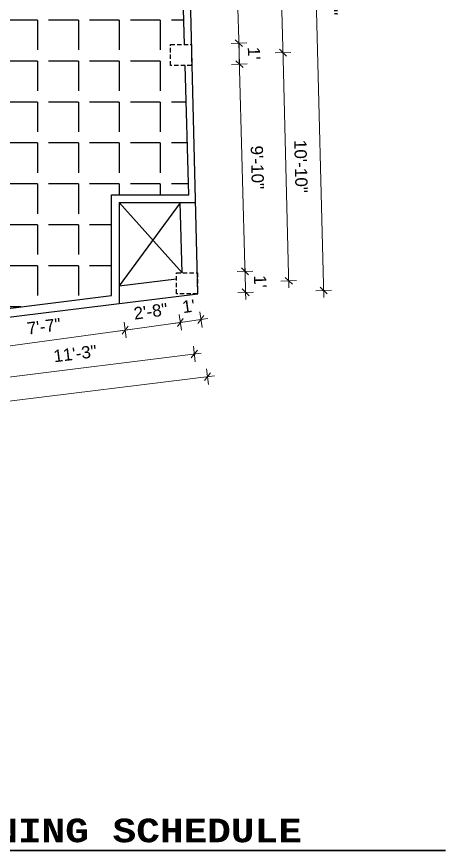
# Model space of a CAD drawing. Header units: inches. Extents: x -111 to 45239, y -6849 to 1261.
# Drawn here: x 26955.5 to 27200.5, y -5488.4 to -5012.5 of the extents above; entities that cross this region are included whole.
import ezdxf

# ---------------------------------------------------------------- set-up
doc = ezdxf.new("R2010")
doc.units = ezdxf.units.IN
doc.header["$LTSCALE"] = 0.5
doc.header["$MEASUREMENT"] = 0
doc.header["$PDMODE"] = 66
doc.linetypes.add('HIDDEN', pattern=[0.375, 0.25, -0.125])
for name, color, linetype, lineweight in [('A_Title Text', 105, 'Continuous', 60), ('BOUNDARY', 210, 'Continuous', 35), ('Toilet', 7, 'Continuous', 25)]:
    doc.layers.add(name, color=color, linetype=linetype, lineweight=lineweight)
doc.styles.add('arial', font='arial.ttf')
doc.styles.add('COURIER', font='courbd.ttf')
doc.dimstyles.new('Sudeep', dxfattribs={"dimtxt": 6, "dimasz": 4, "dimexe": 4.5, "dimexo": 4.5, "dimgap": 5, "dimtad": 1, "dimdec": 0, "dimlunit": 4, "dimtxsty": 'arial', "dimblk": 'OBLIQUE', "dimcen": 250, "dimdle": 4, "dimclrd": 86, "dimclre": 5, "dimclrt": 1, "dimadec": 0, "dimazin": 0, "dimtfac": 1, "dimtdec": 0, "dimtix": 1, "dimtmove": 1, "dimatfit": 3, "dimldrblk": 'OBLIQUE', "dimfxl": 4.5, "dimfxlon": 1, "dimfrac": 2, "dimlwd": 15, "dimlwe": 13, "dimarcsym": 0})

# ---------------------------------------------------------------- blocks, each defined once
blk = doc.blocks.new('_Oblique')
at = {"color": 0, "linetype": 'ByBlock', "lineweight": -2}
blk.add_line((-0.5, -0.5), (0.5, 0.5), dxfattribs=at)
blk = doc.blocks.new('*D1425')
at = {"layer": 'A_Title Text', "color": 5, "lineweight": 13, "transparency": 16777216}
for p, q in [((27016.89, -5186.93), (27018.12, -5195.85)), ((26926.35, -5199.43), (26927.58, -5208.35))]:
    blk.add_line(p, q, dxfattribs=at)
at = {"layer": 'A_Title Text', "color": 86, "lineweight": 15, "transparency": 16777216}
blk.add_line((26923, -5204.44), (27021.47, -5190.84), dxfattribs=at)
at = {"layer": 'Defpoints', "color": 0, "transparency": 16777216}
for p in [(27014.15, -5167.1), (26924.66, -5187.23), (27017.5, -5191.39)]:
    blk.add_point(p, dxfattribs=at)
at = {"layer": 'A_Title Text', "color": 86, "lineweight": 15, "transparency": 16777216, "xscale": 4, "yscale": 4, "zscale": 4}
for p, rotation in [((27017.5, -5191.39), 7.861618189195632), ((26926.96, -5203.89), 187.8616181891956)]:
    blk.add_blockref('_Oblique', p, dxfattribs=dict(at, rotation=rotation))
at = {"layer": 'A_Title Text', "color": 1, "transparency": 16777216, "insert": (26971.07, -5189.22), "char_height": 7, "attachment_point": 5, "rotation": 7.8616, "style": 'arial'}
blk.add_mtext('7\'-7"', dxfattribs=at)
blk = doc.blocks.new('*D1426')
at = {"layer": 'A_Title Text', "color": 5, "lineweight": 13, "transparency": 16777216}
for p, q in [((27048.46, -5182.57), (27049.69, -5191.49)), ((27016.89, -5186.93), (27018.12, -5195.85))]:
    blk.add_line(p, q, dxfattribs=at)
at = {"layer": 'A_Title Text', "color": 86, "lineweight": 15, "transparency": 16777216}
blk.add_line((27013.54, -5191.94), (27053.03, -5186.48), dxfattribs=at)
at = {"layer": 'Defpoints', "color": 0, "transparency": 16777216}
for p in [(27014.15, -5167.1), (27046.8, -5170.62), (27049.07, -5187.03)]:
    blk.add_point(p, dxfattribs=at)
at = {"layer": 'A_Title Text', "color": 86, "lineweight": 15, "transparency": 16777216, "xscale": 4, "yscale": 4, "zscale": 4}
for p, rotation in [((27049.07, -5187.03), 7.861618189195632), ((27017.5, -5191.39), 187.8616181891956)]:
    blk.add_blockref('_Oblique', p, dxfattribs=dict(at, rotation=rotation))
at = {"layer": 'A_Title Text', "color": 1, "transparency": 16777216, "insert": (27032.11, -5180.72), "char_height": 7, "attachment_point": 5, "rotation": 7.8616, "style": 'arial'}
blk.add_mtext('2\'-8"', dxfattribs=at)
blk = doc.blocks.new('*D1427')
at = {"layer": 'A_Title Text', "color": 5, "lineweight": 13, "transparency": 16777216}
for p, q in [((27048.46, -5182.57), (27049.69, -5191.49)), ((27060.23, -5180.95), (27061.46, -5189.86))]:
    blk.add_line(p, q, dxfattribs=at)
at = {"layer": 'A_Title Text', "color": 86, "lineweight": 15, "transparency": 16777216}
for p, q in [((27049.07, -5187.03), (27045.11, -5187.58)), ((27049.07, -5187.03), (27060.85, -5185.41)), ((27060.85, -5185.41), (27064.81, -5184.86))]:
    blk.add_line(p, q, dxfattribs=at)
at = {"layer": 'Defpoints', "color": 0, "transparency": 16777216}
for p in [(27046.8, -5170.62), (27058.8, -5170.62), (27060.85, -5185.41)]:
    blk.add_point(p, dxfattribs=at)
at = {"layer": 'A_Title Text', "color": 86, "lineweight": 15, "transparency": 16777216, "xscale": 4, "yscale": 4, "zscale": 4}
for p, rotation in [((27049.07, -5187.03), 7.861618189195615), ((27060.85, -5185.41), 187.8616181891956)]:
    blk.add_blockref('_Oblique', p, dxfattribs=dict(at, rotation=rotation))
at = {"layer": 'A_Title Text', "color": 1, "transparency": 16777216, "insert": (27053.79, -5177.78), "char_height": 7, "attachment_point": 5, "rotation": 7.8616, "style": 'arial'}
blk.add_mtext("1'", dxfattribs=at)
blk = doc.blocks.new('*D1430')
at = {"layer": 'A_Title Text', "color": 5, "lineweight": 13, "transparency": 16777216}
for p, q in [((27056.51, -5200.62), (27057.61, -5209.55)), ((26922.36, -5217.19), (26923.47, -5226.13))]:
    blk.add_line(p, q, dxfattribs=at)
at = {"layer": 'A_Title Text', "color": 86, "lineweight": 15, "transparency": 16777216}
blk.add_line((26918.95, -5222.15), (27061.03, -5204.6), dxfattribs=at)
at = {"layer": 'Defpoints', "color": 0, "transparency": 16777216}
for p in [(27052.8, -5170.62), (26918.66, -5187.23), (27057.06, -5205.09)]:
    blk.add_point(p, dxfattribs=at)
at = {"layer": 'A_Title Text', "color": 86, "lineweight": 15, "transparency": 16777216, "xscale": 4, "yscale": 4, "zscale": 4}
for p, rotation in [((27057.06, -5205.09), 7.042870252557994), ((26922.92, -5221.66), 187.042870252558)]:
    blk.add_blockref('_Oblique', p, dxfattribs=dict(at, rotation=rotation))
at = {"layer": 'A_Title Text', "color": 1, "transparency": 16777216, "insert": (26988.94, -5204.86), "char_height": 7, "attachment_point": 5, "rotation": 7.0429, "style": 'arial'}
blk.add_mtext('11\'-3"', dxfattribs=at)
blk = doc.blocks.new('*D1431')
at = {"layer": 'A_Title Text', "color": 5, "lineweight": 13, "transparency": 16777216}
for p, q in [((27064.11, -5213.51), (27065.21, -5222.45)), ((26657.24, -5263.82), (26658.34, -5272.75))]:
    blk.add_line(p, q, dxfattribs=at)
at = {"layer": 'A_Title Text', "color": 86, "lineweight": 15, "transparency": 16777216}
blk.add_line((27068.63, -5217.49), (26653.82, -5268.78), dxfattribs=at)
at = {"layer": 'Defpoints', "color": 0, "transparency": 16777216}
for p in [(27058.8, -5170.62), (26651.93, -5220.92), (26657.79, -5268.28)]:
    blk.add_point(p, dxfattribs=at)
at = {"layer": 'A_Title Text', "color": 86, "lineweight": 15, "transparency": 16777216, "xscale": 4, "yscale": 4, "zscale": 4}
for p, rotation in [((27064.66, -5217.98), 7.048072108460931), ((26657.79, -5268.28), 187.0480721084609)]:
    blk.add_blockref('_Oblique', p, dxfattribs=dict(at, rotation=rotation))
at = {"layer": 'A_Title Text', "color": 1, "transparency": 16777216, "insert": (26860.17, -5234.62), "char_height": 7, "attachment_point": 5, "rotation": 7.0481, "style": 'arial'}
blk.add_mtext('34\'-2"', dxfattribs=at)
blk = doc.blocks.new('*D1432')
at = {"layer": 'A_Title Text', "color": 86, "lineweight": 15, "transparency": 16777216}
blk.add_line((27078.14, -4866.35), (27082.64, -5031.6), dxfattribs=at)
at = {"layer": 'A_Title Text', "color": 5, "lineweight": 13, "transparency": 16777216}
for p, q in [((27073.75, -4870.47), (27082.75, -4870.23)), ((27078.03, -5027.73), (27087.03, -5027.48))]:
    blk.add_line(p, q, dxfattribs=at)
at = {"layer": 'Defpoints', "color": 0, "transparency": 16777216}
for p in [(27051.23, -4871.09), (27055.51, -5028.34), (27082.53, -5027.6)]:
    blk.add_point(p, dxfattribs=at)
at = {"layer": 'A_Title Text', "color": 86, "lineweight": 15, "transparency": 16777216, "xscale": 4, "yscale": 4, "zscale": 4}
for p, rotation in [((27078.25, -4870.35), 91.55964457940769), ((27082.53, -5027.6), 271.5596445794077)]:
    blk.add_blockref('_Oblique', p, dxfattribs=dict(at, rotation=rotation))
at = {"layer": 'A_Title Text', "color": 1, "transparency": 16777216, "insert": (27088.96, -4948.74), "char_height": 7, "attachment_point": 5, "rotation": 271.5596, "style": 'arial'}
blk.add_mtext('13\'-1"', dxfattribs=at)
blk = doc.blocks.new('*D1433')
at = {"layer": 'A_Title Text', "color": 86, "lineweight": 15, "transparency": 16777216}
for p, q in [((27082.53, -5027.6), (27082.42, -5023.6)), ((27082.53, -5027.6), (27082.86, -5039.59)), ((27082.86, -5039.59), (27082.97, -5043.59))]:
    blk.add_line(p, q, dxfattribs=at)
at = {"layer": 'A_Title Text', "color": 5, "lineweight": 13, "transparency": 16777216}
for p, q in [((27078.03, -5027.73), (27087.03, -5027.48)), ((27078.36, -5039.72), (27087.36, -5039.47))]:
    blk.add_line(p, q, dxfattribs=at)
at = {"layer": 'Defpoints', "color": 0, "transparency": 16777216}
for p in [(27055.51, -5028.34), (27082.86, -5039.59), (27055.51, -5040.34)]:
    blk.add_point(p, dxfattribs=at)
at = {"layer": 'A_Title Text', "color": 86, "lineweight": 15, "transparency": 16777216, "xscale": 4, "yscale": 4, "zscale": 4}
for p, rotation in [((27082.53, -5027.6), 271.5596445794163), ((27082.86, -5039.59), 91.55964457941627)]:
    blk.add_blockref('_Oblique', p, dxfattribs=dict(at, rotation=rotation))
at = {"layer": 'A_Title Text', "color": 1, "transparency": 16777216, "insert": (27091.2, -5033.37), "char_height": 7, "attachment_point": 5, "rotation": 271.5596, "style": 'arial'}
blk.add_mtext("1'", dxfattribs=at)
blk = doc.blocks.new('*D1434')
at = {"layer": 'A_Title Text', "color": 5, "lineweight": 13, "transparency": 16777216}
for p, q in [((27078.36, -5039.72), (27087.35, -5039.47)), ((27081.58, -5158), (27090.57, -5157.75))]:
    blk.add_line(p, q, dxfattribs=at)
at = {"layer": 'A_Title Text', "color": 86, "lineweight": 15, "transparency": 16777216}
blk.add_line((27082.75, -5035.6), (27086.18, -5161.87), dxfattribs=at)
at = {"layer": 'Defpoints', "color": 0, "transparency": 16777216}
for p in [(27055.51, -5040.34), (27058.8, -5158.62), (27086.07, -5157.87)]:
    blk.add_point(p, dxfattribs=at)
at = {"layer": 'A_Title Text', "color": 86, "lineweight": 15, "transparency": 16777216, "xscale": 4, "yscale": 4, "zscale": 4}
for p, rotation in [((27082.85, -5039.59), 91.55964457941627), ((27086.07, -5157.87), 271.5596445794163)]:
    blk.add_blockref('_Oblique', p, dxfattribs=dict(at, rotation=rotation))
at = {"layer": 'A_Title Text', "color": 1, "transparency": 16777216, "insert": (27093.04, -5098.5), "char_height": 7, "attachment_point": 5, "rotation": 271.5596, "style": 'arial'}
blk.add_mtext('9\'-10"', dxfattribs=at)
blk = doc.blocks.new('*D1435')
at = {"layer": 'A_Title Text', "color": 86, "lineweight": 15, "transparency": 16777216}
for p, q in [((27086.07, -5157.87), (27085.97, -5153.87)), ((27086.07, -5157.87), (27086.4, -5169.87)), ((27086.4, -5169.87), (27086.51, -5173.87))]:
    blk.add_line(p, q, dxfattribs=at)
at = {"layer": 'A_Title Text', "color": 5, "lineweight": 13, "transparency": 16777216}
for p, q in [((27081.58, -5158), (27090.57, -5157.75)), ((27081.9, -5169.99), (27090.9, -5169.75))]:
    blk.add_line(p, q, dxfattribs=at)
at = {"layer": 'Defpoints', "color": 0, "transparency": 16777216}
for p in [(27058.8, -5158.62), (27059.11, -5170.62), (27086.4, -5169.87)]:
    blk.add_point(p, dxfattribs=at)
at = {"layer": 'A_Title Text', "color": 86, "lineweight": 15, "transparency": 16777216, "xscale": 4, "yscale": 4, "zscale": 4}
for p, rotation in [((27086.07, -5157.87), 271.5596445794163), ((27086.4, -5169.87), 91.55964457941627)]:
    blk.add_blockref('_Oblique', p, dxfattribs=dict(at, rotation=rotation))
at = {"layer": 'A_Title Text', "color": 1, "transparency": 16777216, "insert": (27094.75, -5163.64), "char_height": 7, "attachment_point": 5, "rotation": 271.5596, "style": 'arial'}
blk.add_mtext("1'", dxfattribs=at)
blk = doc.blocks.new('*D1438')
at = {"layer": 'A_Title Text', "color": 5, "lineweight": 13, "transparency": 16777216}
for p, q in [((27098.98, -4863.88), (27107.98, -4863.65)), ((27103.27, -5033.13), (27112.26, -5032.9))]:
    blk.add_line(p, q, dxfattribs=at)
at = {"layer": 'A_Title Text', "color": 86, "lineweight": 15, "transparency": 16777216}
blk.add_line((27103.38, -4859.77), (27107.87, -5037.02), dxfattribs=at)
at = {"layer": 'Defpoints', "color": 0, "transparency": 16777216}
for p in [(27051.23, -4865.09), (27055.51, -5034.34), (27107.77, -5033.02)]:
    blk.add_point(p, dxfattribs=at)
at = {"layer": 'A_Title Text', "color": 86, "lineweight": 15, "transparency": 16777216, "xscale": 4, "yscale": 4, "zscale": 4}
for p, rotation in [((27103.48, -4863.77), 91.44911383239761), ((27107.77, -5033.02), 271.4491138323976)]:
    blk.add_blockref('_Oblique', p, dxfattribs=dict(at, rotation=rotation))
at = {"layer": 'A_Title Text', "color": 1, "transparency": 16777216, "insert": (27114.14, -4948.18), "char_height": 7, "attachment_point": 5, "rotation": 271.4491, "style": 'arial'}
blk.add_mtext('14\'-1"', dxfattribs=at)
blk = doc.blocks.new('*D1439')
at = {"layer": 'A_Title Text', "color": 86, "lineweight": 15, "transparency": 16777216}
blk.add_line((27107.66, -5029.02), (27111.16, -5167.29), dxfattribs=at)
at = {"layer": 'A_Title Text', "color": 5, "lineweight": 13, "transparency": 16777216}
for p, q in [((27103.27, -5033.13), (27112.26, -5032.9)), ((27106.56, -5163.41), (27115.56, -5163.18))]:
    blk.add_line(p, q, dxfattribs=at)
at = {"layer": 'Defpoints', "color": 0, "transparency": 16777216}
for p in [(27055.51, -5034.34), (27111.06, -5163.29), (27058.8, -5164.62)]:
    blk.add_point(p, dxfattribs=at)
at = {"layer": 'A_Title Text', "color": 86, "lineweight": 15, "transparency": 16777216, "xscale": 4, "yscale": 4, "zscale": 4}
for p, rotation in [((27107.77, -5033.02), 91.44911383237479), ((27111.06, -5163.29), 271.4491138323748)]:
    blk.add_blockref('_Oblique', p, dxfattribs=dict(at, rotation=rotation))
at = {"layer": 'A_Title Text', "color": 1, "transparency": 16777216, "insert": (27117.98, -5097.94), "char_height": 7, "attachment_point": 5, "rotation": 271.4491, "style": 'arial'}
blk.add_mtext('10\'-10"', dxfattribs=at)
blk = doc.blocks.new('*D1440')
at = {"layer": 'A_Title Text', "color": 5, "lineweight": 13, "transparency": 16777216}
for p, q in [((27117.82, -4830.37), (27126.81, -4830.14)), ((27126.46, -5168.9), (27135.45, -5168.67))]:
    blk.add_line(p, q, dxfattribs=at)
at = {"layer": 'A_Title Text', "color": 86, "lineweight": 15, "transparency": 16777216}
blk.add_line((27122.21, -4826.26), (27131.06, -5172.78), dxfattribs=at)
at = {"layer": 'Defpoints', "color": 0, "transparency": 16777216}
for p in [(27050.47, -4832.09), (27059.11, -5170.62), (27130.95, -5168.78)]:
    blk.add_point(p, dxfattribs=at)
at = {"layer": 'A_Title Text', "color": 86, "lineweight": 15, "transparency": 16777216, "xscale": 4, "yscale": 4, "zscale": 4}
for p, rotation in [((27122.31, -4830.25), 91.46195018982071), ((27130.95, -5168.78), 271.4619501898207)]:
    blk.add_blockref('_Oblique', p, dxfattribs=dict(at, rotation=rotation))
at = {"layer": 'A_Title Text', "color": 1, "transparency": 16777216, "insert": (27135.21, -4999.3), "char_height": 7, "attachment_point": 5, "rotation": 271.462, "style": 'arial'}
blk.add_mtext('28\'-3"', dxfattribs=at)

msp = doc.modelspace()

# ---------------------------------------------------------------- hatches: boundary and pattern name
at = {"layer": 'Toilet'}
h = msp.add_hatch(dxfattribs=at)
h.set_pattern_fill('ANGLE', color=256, scale=85, angle=-180, style=0)
h.set_pattern_definition([(180, (3545.661, -2980.837), (-8e-15, -23.375), [17, -6.375]), (270, (3545.661, -2980.837), (23.375, -9e-15), [17, -6.375])])
h.paths.add_polyline_path([(27047.08, -4871.09), (27039.23, -4871.09), (27039.23, -4859.09), (27047.16, -4859.09), (27046.63, -4836.09), (26931.66, -4836.09), (26931.66, -4845.09), (26886.83, -4845.09), (26886.83, -5125.95), (26929.66, -5125.95), (26929.66, -5181.57), (27009.67, -5171.69), (27009.65, -5114.09), (27053.91, -5114.09), (27051.84, -5040.34), (27043.51, -5040.34), (27043.51, -5028.34), (27051.5, -5028.34)])
h.paths.add_polyline_path([(26924.66, -5028.34), (26924.66, -5040.34), (26912.66, -5040.34), (26912.66, -5028.34)], flags=16)
h.paths.add_polyline_path([(26924.66, -4871.09), (26912.66, -4871.09), (26912.66, -4859.09), (26924.66, -4859.09)], flags=16)

# ---------------------------------------------------------------- linework, layer by layer
at = {"layer": 'BOUNDARY'}
msp.add_line((26736.85, -5488.4), (27200.55, -5488.4), dxfattribs=at)
at = {"layer": 'Toilet'}
for p, q in [((27059.11, -5170.62), (27050.54, -4832.09)), ((27051.5, -5028.34), (27047.08, -4871.09)), ((27053.91, -5114.09), (27051.84, -5040.34)), ((27009.65, -5114.09), (27053.91, -5114.09)), ((27009.67, -5171.69), (27009.65, -5114.09)), ((27014.15, -5118.59), (27057.79, -5118.63)), ((27014.15, -5118.59), (27014.15, -5176.17)), ((27050.16, -5158.62), (27014.15, -5118.59)), ((27049.04, -5118.77), (27014.15, -5166.09)), ((27050.16, -5158.62), (27049.04, -5118.62)), ((27014.15, -5166.09), (27046.8, -5162.06)), ((26651.66, -5220.95), (27059.11, -5170.62)), ((26929.66, -5181.57), (27009.67, -5171.69)), ((27014.15, -5176.17), (27014.15, -5176.17))]:
    msp.add_line(p, q, dxfattribs=at)
at = {"layer": 'Toilet', "linetype": 'HIDDEN', "ltscale": 20}
for points in [[(27043.51, -5028.34), (27055.51, -5028.34), (27055.51, -5040.34), (27043.51, -5040.34)], [(27046.8, -5158.62), (27058.8, -5158.62), (27058.8, -5170.62), (27046.8, -5170.62)]]:
    msp.add_lwpolyline(points, close=True, dxfattribs=at)

# ---------------------------------------------------------------- texts
at = {"style": 'COURIER'}
msp.add_text('DOOR WINDOW OPENING SCHEDULE', height=13.5, dxfattribs=at).set_placement((26739.73, -5483.79))

# ---------------------------------------------------------------- dimensions: what is measured, and where the dimension line sits
at = {"layer": 'A_Title Text'}
for p1, p2, distance, picture, middle in [((27050.47, -4832.09), (27059.11, -5170.62), 71.87, '*D1440', (27135.21, -4999.3)), ((27051.23, -4865.09), (27055.51, -5034.34), 52.27, '*D1438', (27114.14, -4948.18)), ((27051.23, -4871.09), (27055.51, -5028.34), 27.03, '*D1432', (27088.96, -4948.74)), ((27058.8, -5170.62), (26651.93, -5220.92), 47.73, '*D1431', (26860.17, -5234.62))]:
    dim = msp.add_aligned_dim(p1=p1, p2=p2, distance=distance, dimstyle='Sudeep', override={"dimtxt": 7}, dxfattribs=at)
    dim.commit()
    dim.dimension.update_dxf_attribs({"geometry": picture, "text_midpoint": middle})
for base, p1, p2, angle, picture, middle in [((27082.86, -5039.59), (27055.51, -5028.34), (27055.51, -5040.34), 91.5596, '*D1433', (27091.2, -5033.37)), ((27111.06, -5163.29), (27055.51, -5034.34), (27058.8, -5164.62), 91.4491, '*D1439', (27117.98, -5097.94)), ((27086.07, -5157.87), (27055.51, -5040.34), (27058.8, -5158.62), 91.5596, '*D1434', (27093.04, -5098.5)), ((27086.4, -5169.87), (27058.8, -5158.62), (27059.11, -5170.62), 91.5596, '*D1435', (27094.75, -5163.64)), ((27017.5, -5191.39), (26924.66, -5187.23), (27014.15, -5167.1), 187.8616, '*D1425', (26971.07, -5189.22)), ((27049.07, -5187.03), (27014.15, -5167.1), (27046.8, -5170.62), 187.8616, '*D1426', (27032.11, -5180.72)), ((27057.06, -5205.09), (26918.66, -5187.23), (27052.8, -5170.62), 187.0429, '*D1430', (26988.94, -5204.86)), ((27060.85, -5185.41), (27046.8, -5170.62), (27058.8, -5170.62), 187.8616, '*D1427', (27053.79, -5177.78))]:
    dim = msp.add_linear_dim(base=base, p1=p1, p2=p2, angle=angle, dimstyle='Sudeep', override={"dimtxt": 7}, dxfattribs=at)
    dim.commit()
    dim.dimension.update_dxf_attribs({"geometry": picture, "text_midpoint": middle})

doc.saveas('drawing.dxf')
